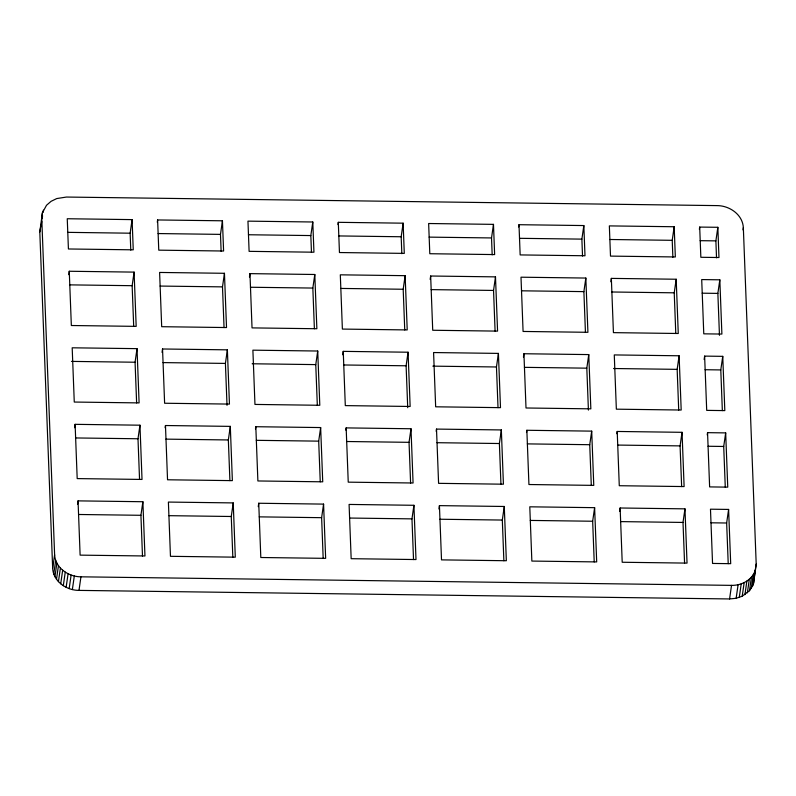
<?xml version="1.0" encoding="UTF-8"?>
<svg xmlns="http://www.w3.org/2000/svg" width="796" height="796" viewBox="0 0 796 796"><rect width="100%" height="100%" fill="white"/><g stroke="black" fill="none" stroke-linecap="round" stroke-linejoin="round"><path stroke-width="1.19" d="M39.8 231.984L42.407 212.801L46.516 205.269L51.073 201.328L56.735 198.572L66.426 197.05L717.007 205.607C729.395 205.587 742.638 214.462 743.335 227.626L756.2 564.016L753.593 583.199L752.618 585.866L749.484 590.732L742.21 596.214L736.141 598.293L729.574 598.95L78.993 590.393C66.605 590.413 53.362 581.538 52.665 568.374L39.8 231.984L41.103 224.601M42.407 212.801L41.76 218.403L54.616 554.792C55.322 567.956 68.556 576.841 80.943 576.821L731.534 585.368C741.673 585.617 752.668 579.856 755.543 569.618M753.593 583.199L754.111 578.712M41.422 223.706L41.75 221.447M42.238 218.054L42.566 215.786M43.054 212.393L43.382 210.134M68.774 274.66L69.262 271.257L134.096 272.113L136.176 326.37L71.341 325.514L69.262 271.257M52.665 568.374L54.616 554.792M74.625 427.731L75.113 424.338L139.957 425.193L142.026 479.441L77.192 478.595L75.113 424.338M53.75 573.996L55.7 560.414M54.924 576.692L56.874 563.12M56.496 579.259L58.446 565.687M58.436 581.647L60.397 568.065M60.715 583.806L62.675 570.225M63.302 585.707L65.252 572.135M77.55 504.266L78.048 500.873L142.882 501.729L144.952 555.976L80.117 555.13L78.048 500.873M66.128 587.319L68.088 573.747M69.172 588.612L71.123 575.04M72.366 589.567L74.317 575.996M130.783 250.113L130.136 233.198L132.096 219.616L67.252 218.741L68.416 248.979L133.25 249.825L132.096 219.616M78.993 590.393L80.943 576.821M133.698 326.38L132.146 285.694L134.096 272.113M136.623 402.915L135.071 362.23L137.021 348.648L72.187 347.802L74.267 402.05L139.101 402.905L137.021 348.648M157.28 222.213L157.608 219.955L222.442 220.8L223.596 251.019L158.762 250.163L157.608 219.955M139.549 479.461L137.997 438.765L139.957 425.193M162.046 352.379L162.543 348.986L227.377 349.842L229.447 404.089L164.613 403.244L162.543 348.986M142.484 555.996L140.922 515.301L142.882 501.729M165.14 427.79L165.469 425.522L230.303 426.377L232.372 480.635L167.538 479.779L165.469 425.522M221.129 251.297L220.482 234.382L222.442 220.8M224.044 327.564L222.492 286.878L224.452 273.297L159.608 272.451L161.688 326.698L226.522 327.554L224.452 273.297M227.019 405.343L225.417 363.414L227.377 349.842M249.466 277.028L249.964 273.635L314.798 274.491L316.868 328.738L252.034 327.892L249.964 273.635M229.905 480.645L228.343 439.959L230.303 426.377M232.83 557.18L231.268 516.495L233.228 502.913L168.394 502.067L170.463 556.314L235.298 557.17L233.228 502.913M255.486 428.974L255.815 426.716L320.649 427.561L322.728 481.819L257.884 480.963L255.815 426.716M258.252 506.644L258.74 503.251L323.574 504.107L325.654 558.354L260.809 557.508L258.74 503.251M311.475 252.491L310.828 235.566L312.788 221.994L247.954 221.139L249.108 251.347L313.942 252.203L312.788 221.994M314.39 328.758L312.838 288.062L314.798 274.491M317.325 405.293L315.763 364.608L317.723 351.026L252.889 350.17L254.959 404.428L319.793 405.283L317.723 351.026M337.972 224.591L338.3 222.323L403.134 223.179L404.288 253.387L339.454 252.541L338.3 222.323M320.251 481.829L318.689 441.143L320.649 427.561M342.748 354.757L343.235 351.364L408.069 352.22L410.149 406.467L345.305 405.612L343.235 351.364M323.176 558.374L321.624 517.679L323.574 504.107M345.832 430.168L346.16 427.9L410.995 428.755L413.074 483.003L348.24 482.157L346.16 427.9M401.831 253.675L401.184 236.76L403.134 223.179M404.746 329.942L403.184 289.256L405.144 275.675L340.31 274.829L342.38 329.076L407.214 329.932L405.144 275.675M407.721 407.711L406.109 365.792L408.069 352.22M430.168 279.406L430.656 276.013L495.49 276.869L497.57 331.116L432.725 330.26L430.656 276.013M410.597 483.023L409.045 442.327L410.995 428.755M413.522 559.558L411.97 518.873L413.92 505.291L349.086 504.435L351.165 558.692L416 559.548L413.92 505.291M436.178 431.352L436.506 429.084L501.341 429.94L503.42 484.197L438.586 483.341L436.506 429.084M438.944 509.022L439.432 505.629L504.276 506.475L506.346 560.732L441.511 559.877L439.432 505.629M492.177 254.859L491.53 237.944L493.48 224.363L428.646 223.517L429.8 253.725L494.634 254.581L493.48 224.363M495.092 331.126L493.54 290.44L495.49 276.869M498.017 407.671L496.465 366.976L498.415 353.404L433.581 352.548L435.661 406.806L500.495 407.651L498.415 353.404M518.674 226.969L518.992 224.701L583.836 225.557L584.99 255.765L520.156 254.919L518.992 224.701M500.943 484.207L499.39 443.521L501.341 429.94M523.44 357.135L523.927 353.742L588.761 354.588L590.841 408.845L526.007 407.99L523.927 353.742M503.868 560.742L502.316 520.057L504.276 506.475M526.534 432.536L526.852 430.278L591.697 431.134L593.766 485.381L528.932 484.525L526.852 430.278M582.523 256.053L581.876 239.128L583.836 225.557M585.438 332.32L583.886 291.625L585.836 278.053L521.002 277.197L523.081 331.454L587.916 332.3L585.836 278.053M588.413 410.089L586.811 368.17L588.761 354.588M610.86 281.784L611.348 278.391L676.192 279.237L678.262 333.494L613.427 332.638L611.348 278.391M591.289 485.391L589.737 444.705L591.697 431.134M594.214 561.936L592.662 521.241L594.622 507.669L529.788 506.813L531.857 561.071L596.692 561.916L594.622 507.669M616.88 433.73L617.208 431.462L682.043 432.318L684.112 486.565L619.278 485.719L617.208 431.462M619.646 511.4L620.134 507.997L684.968 508.853L687.038 563.11L622.203 562.255L620.134 507.997M672.869 257.237L672.222 240.322L674.182 226.741L609.348 225.895L610.502 256.103L675.336 256.959L674.182 226.741M675.784 333.504L674.232 292.819L676.192 279.237M678.709 410.04L677.157 369.354L679.117 355.782L614.273 354.926L616.353 409.174L681.187 410.03L679.117 355.782M699.366 229.338L699.694 227.079L717.843 227.298L718.967 257.526L700.848 257.287L699.694 227.079M681.645 486.585L680.082 445.889L682.043 432.318M716.519 257.805L715.883 240.87L717.843 227.298M704.142 359.503L704.629 356.111L722.748 356.349L724.818 410.607L706.699 410.368L704.629 356.111M684.57 563.12L683.008 522.435L684.968 508.853M719.465 335.315L717.863 293.396L719.823 279.814L701.704 279.575L703.773 333.832L721.892 334.061L719.823 279.814M707.226 434.915L707.554 432.656L725.673 432.895L727.753 487.142L709.624 486.903L707.554 432.656M722.35 410.617L720.788 369.931L722.748 356.349M743.006 229.895L743.335 227.626M725.275 487.152L723.713 446.466L725.673 432.895M728.221 563.697L726.648 523.002L728.599 509.43L710.48 509.191L712.549 563.439L730.698 563.677L728.599 509.43M729.574 598.95L731.534 585.368M736.141 598.293L738.101 584.722M739.265 597.428L741.225 583.846M742.21 596.214L744.17 582.632M744.927 594.672L746.877 581.09M747.364 592.831L749.315 579.259M749.484 590.732L751.434 577.15M751.245 588.393L753.195 574.812M752.618 585.866L754.578 572.294M754.24 577.597L756.2 564.016M700.152 240.681L715.883 240.87M67.75 232.352L130.136 233.198M158.096 233.556L220.482 234.382M248.442 234.75L310.828 235.566M338.788 235.934L401.184 236.76M429.134 237.128L491.53 237.944M519.49 238.312L581.876 239.128M609.836 239.496L672.222 240.322M69.749 284.868L132.146 285.694M160.105 286.062L222.492 286.878M250.451 287.247L312.838 288.062M340.797 288.431L403.184 289.256M431.143 289.625L493.54 290.44M521.489 290.809L583.886 291.625M611.845 291.993L674.232 292.819M702.162 293.187L717.863 293.396M71.461 361.394L135.071 362.23M163.031 362.598L225.417 363.414M252.153 363.772L315.763 364.608M343.723 364.976L406.109 365.792M432.845 366.14L496.465 366.976M524.425 367.344L586.811 368.17M613.547 368.518L677.157 369.354M705.087 369.722L720.788 369.931M75.61 437.949L137.997 438.765M165.956 439.133L228.343 439.959M256.302 440.327L318.689 441.143M346.648 441.511L409.045 442.327M437.004 442.695L499.39 443.521M527.35 443.889L589.737 444.705M617.696 445.073L680.082 445.889M708.012 446.257L723.713 446.466M78.535 514.485L140.922 515.301M168.881 515.669L231.268 516.495M259.227 516.863L321.624 517.679M349.573 518.047L411.97 518.873M439.929 519.241L502.316 520.057M530.275 520.425L592.662 521.241M620.621 521.609L683.008 522.435M710.937 522.803L726.648 523.002"/></g></svg>
